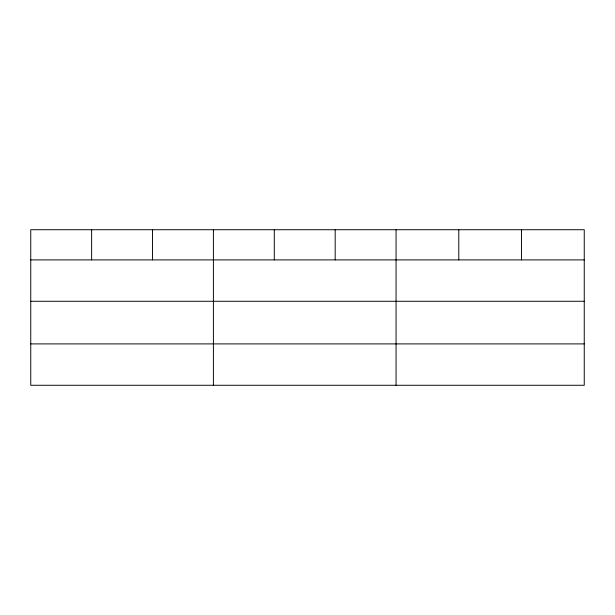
<?xml version="1.0" encoding="UTF-8"?>
<svg xmlns="http://www.w3.org/2000/svg" width="615" height="615" viewBox="0 0 615 615"><rect width="100%" height="100%" fill="white"/><g stroke="black" fill="none" stroke-linecap="round" stroke-linejoin="round"><path stroke-width="0.92" d="M584.25 301.273L584.25 229.726L30.75 229.726L30.75 385.274L584.25 385.274L584.25 301.273L30.75 301.273M30.75 259.899L584.25 259.899M30.75 343.9L584.25 343.9M521.52 229.726L521.52 259.899M458.79 229.726L458.79 259.899M396.06 229.726L396.06 385.274M335.175 229.726L335.175 259.899M274.29 229.726L274.29 259.899M213.405 229.726L213.405 385.274M152.52 229.726L152.52 259.899M91.635 229.726L91.635 259.899"/></g></svg>
